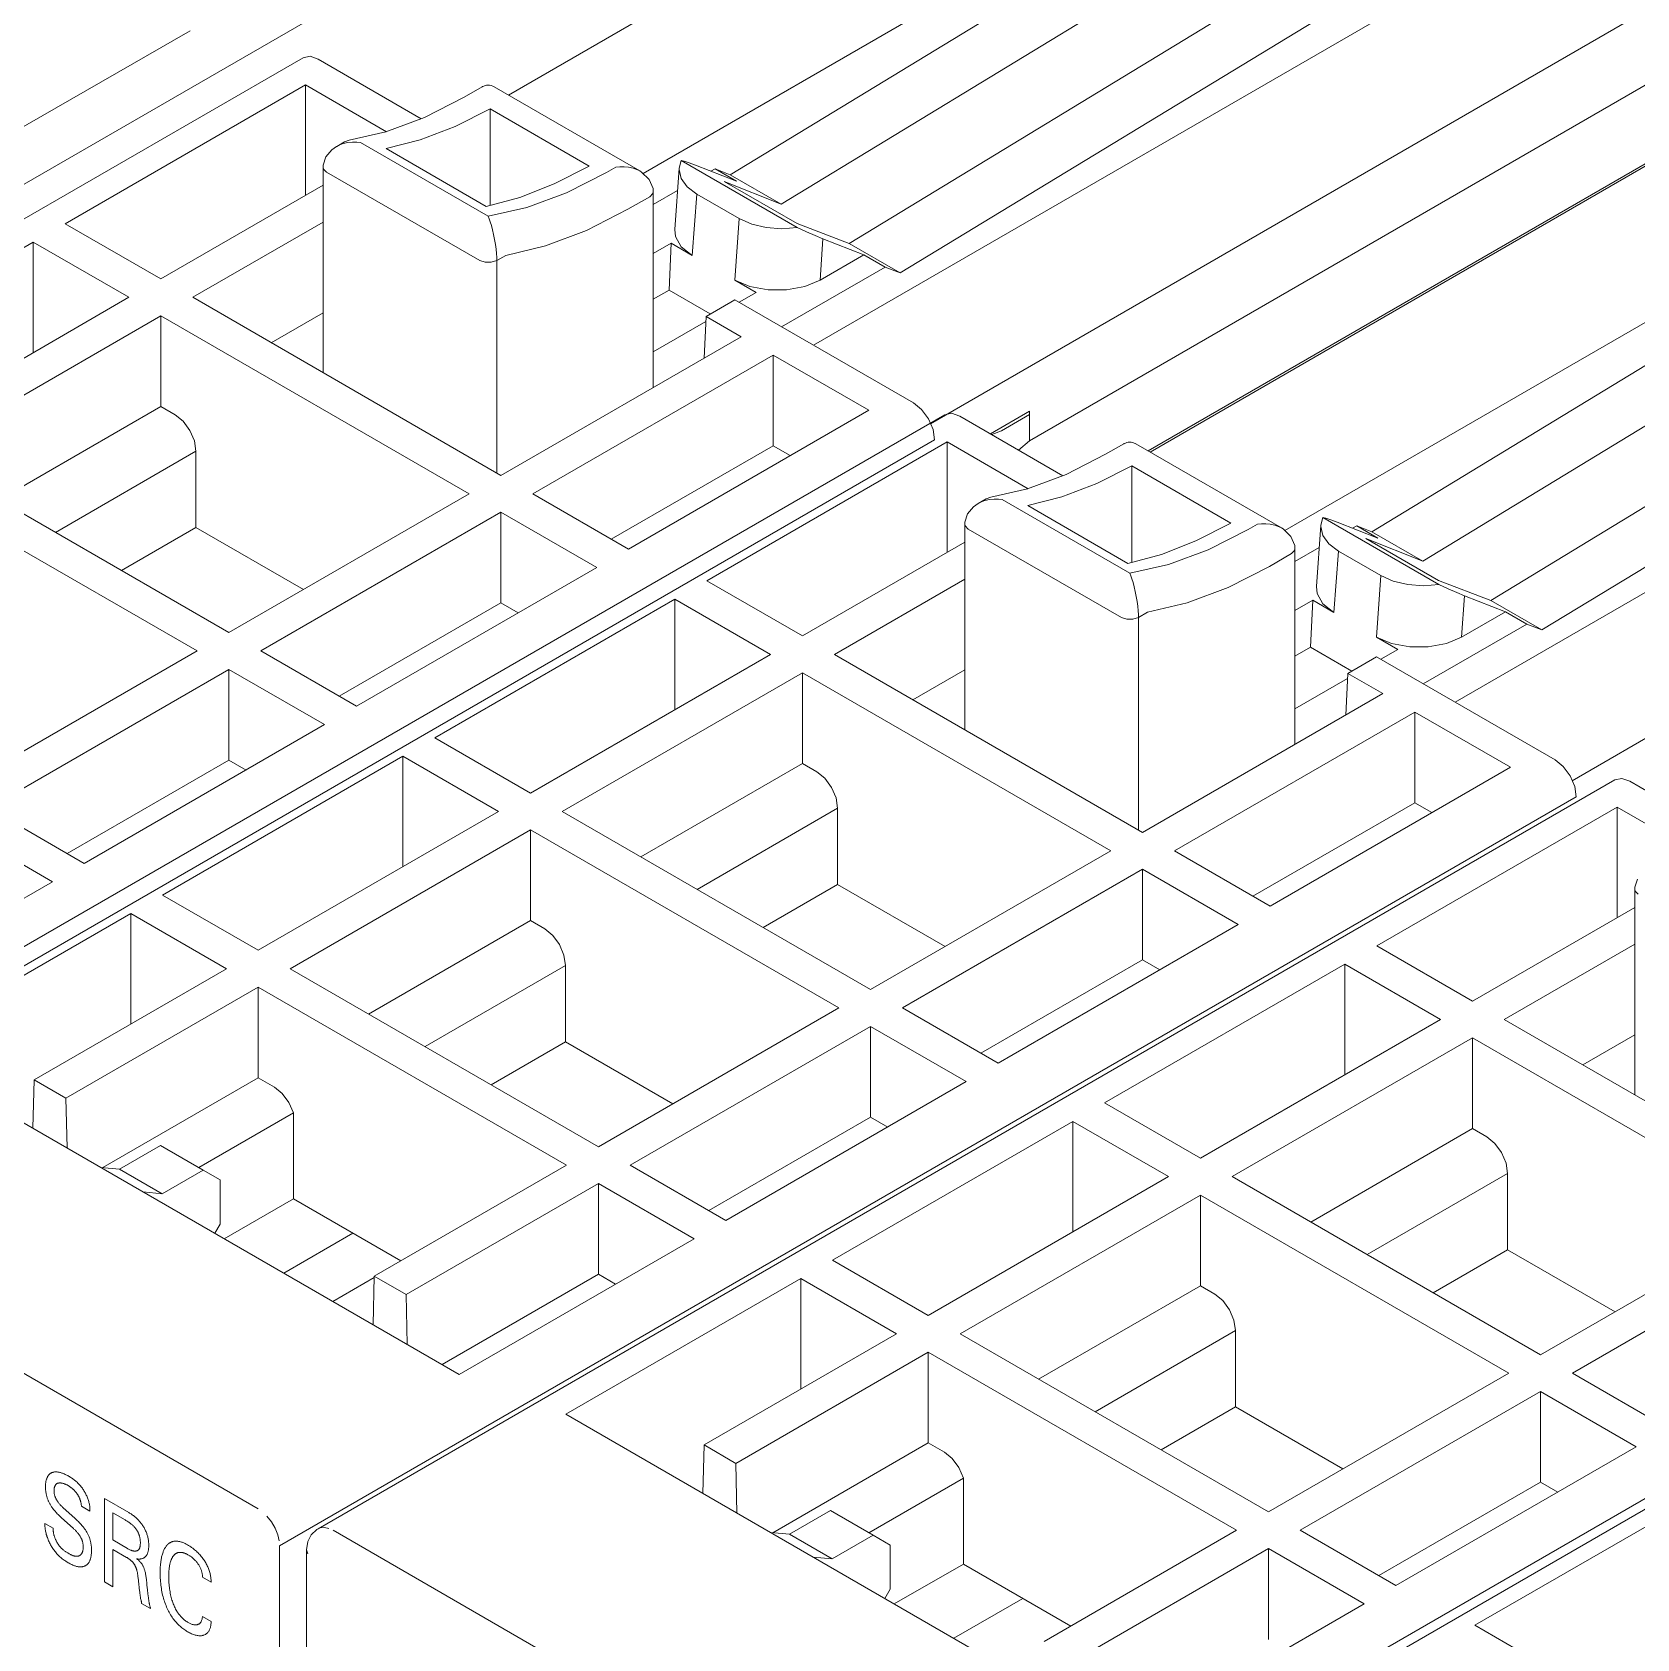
# Model space of a CAD drawing. Header units: inches. Extents: x 67248 to 85686, y -40174 to -31152.
# Drawn here: x 75380.94 to 75409.77, y -37900.1 to -37871.25 of the extents above; entities that cross this region are included whole.
import ezdxf

# ---------------------------------------------------------------- set-up
doc = ezdxf.new("R2010")
doc.units = ezdxf.units.IN
doc.header["$MEASUREMENT"] = 0

# ---------------------------------------------------------------- blocks, each defined once
blk = doc.blocks.new('ET200S')
at = {"lineweight": 0}
for p, q in [((65.08, 37.544), (110.119, 63.547)), ((90.6, 49.11), (102.371, 55.906)), ((101.755, 52.952), (92.841, 47.806)), ((102.285, 52.646), (94.29, 47.785)), ((103.134, 52.156), (95.138, 47.295)), ((104.265, 51.503), (96.27, 46.642)), ((110.693, 51.193), (97.621, 43.646)), ((104.902, 50.884), (97.118, 46.152)), ((105.644, 50.707), (95.674, 44.951)), ((85.31, 50.176), (81.283, 47.867)), ((101.272, 43.175), (113.043, 49.971)), ((65.619, 37.28), (87.186, 49.731)), ((87.186, 49.731), (87.301, 49.754)), ((87.301, 49.754), (87.436, 49.707)), ((89.151, 48.717), (87.436, 49.707)), ((110.338, 49.754), (99.267, 43.362)), ((87.224, 49.278), (83.228, 46.971)), ((87.224, 49.278), (87.224, 47.44)), ((87.224, 49.278), (88.57, 48.501)), ((89.862, 49.072), (90.164, 49.246)), ((90.174, 49.25), (90.164, 49.246)), ((90.171, 49.25), (90.164, 49.246)), ((90.192, 49.26), (90.171, 49.25)), ((90.214, 49.267), (90.192, 49.26)), ((90.238, 49.272), (90.214, 49.267)), ((90.263, 49.273), (90.238, 49.272)), ((90.288, 49.272), (90.263, 49.273)), ((90.313, 49.267), (90.288, 49.272)), ((90.339, 49.259), (90.313, 49.267)), ((90.364, 49.246), (90.339, 49.259)), ((90.355, 49.25), (90.364, 49.246)), ((90.365, 49.246), (92.785, 47.849)), ((89.862, 49.072), (89.204, 48.737)), ((89.204, 48.737), (88.563, 48.499)), ((89.713, 48.585), (90.296, 48.879)), ((90.296, 47.276), (90.296, 48.879)), ((91.942, 47.929), (90.296, 48.879)), ((87.875, 48.333), (87.954, 48.361)), ((88.563, 48.499), (87.954, 48.361)), ((88.567, 48.221), (89.135, 48.365)), ((89.135, 48.365), (89.713, 48.585)), ((110.338, 48.448), (101.239, 43.194)), ((87.564, 48.081), (87.521, 47.944)), ((87.661, 48.199), (87.564, 48.081)), ((87.743, 48.257), (87.661, 48.199)), ((87.743, 48.257), (87.781, 48.276)), ((87.743, 48.257), (87.743, 48.257)), ((87.744, 48.257), (87.875, 48.333)), ((87.781, 48.276), (87.853, 48.303)), ((87.853, 48.303), (87.929, 48.319)), ((87.929, 48.319), (88.005, 48.326)), ((88.005, 48.326), (88.078, 48.325)), ((88.078, 48.325), (88.143, 48.319)), ((90.265, 47.094), (88.143, 48.319)), ((90.233, 47.259), (88.567, 48.221)), ((87.521, 47.944), (87.519, 47.911)), ((87.519, 47.911), (87.519, 44.494)), ((87.519, 47.91), (87.526, 47.88)), ((87.526, 47.88), (87.577, 47.829)), ((90.123, 46.359), (87.577, 47.829)), ((91.942, 47.929), (91.362, 47.633)), ((92.233, 47.822), (91.564, 47.482)), ((92.386, 47.91), (92.233, 47.822)), ((92.451, 47.917), (92.386, 47.91)), ((92.524, 47.918), (92.451, 47.917)), ((92.6, 47.911), (92.524, 47.918)), ((92.676, 47.894), (92.6, 47.911)), ((92.748, 47.868), (92.676, 47.894)), ((92.786, 47.849), (92.748, 47.868)), ((92.786, 47.849), (92.786, 47.849)), ((92.815, 47.83), (92.786, 47.849)), ((92.944, 47.707), (92.815, 47.83)), ((93.442, 47.895), (93.367, 46.873)), ((93.442, 47.895), (93.441, 47.871)), ((93.441, 47.871), (93.475, 47.721)), ((93.475, 48.021), (93.442, 47.895)), ((93.526, 48.01), (93.475, 48.021)), ((93.475, 48.021), (95.405, 46.906)), ((93.605, 47.985), (93.526, 48.01)), ((93.711, 47.946), (93.605, 47.985)), ((93.711, 47.946), (94.391, 47.68)), ((93.969, 47.845), (94.037, 47.884)), ((94.29, 47.785), (94.037, 47.884)), ((94.037, 47.884), (94.391, 47.68)), ((84.82, 46.052), (87.519, 47.611)), ((91.362, 47.633), (90.79, 47.409)), ((93.006, 47.554), (92.944, 47.707)), ((93.01, 47.502), (93.006, 47.554)), ((93.475, 47.721), (93.574, 47.583)), ((93.574, 47.583), (93.733, 47.463)), ((95.138, 47.295), (94.187, 47.675)), ((94.187, 47.675), (95.4, 46.974)), ((94.29, 47.785), (95.138, 47.295)), ((90.79, 47.409), (90.233, 47.259)), ((91.564, 47.482), (90.905, 47.238)), ((92.952, 47.42), (92.587, 47.21)), ((92.952, 47.42), (93.003, 47.472)), ((93.003, 47.472), (93.01, 47.502)), ((93.01, 47.291), (93.415, 47.525)), ((93.01, 44.249), (93.01, 47.502)), ((93.733, 47.463), (93.659, 46.441)), ((93.733, 47.463), (94.44, 47.055)), ((90.905, 47.238), (90.265, 47.094)), ((90.265, 47.094), (90.281, 47.053)), ((90.281, 47.053), (90.299, 47.002)), ((92.587, 47.21), (91.897, 46.858)), ((94.366, 46.032), (94.44, 47.055)), ((94.44, 47.055), (94.647, 46.964)), ((112.427, 47.017), (103.513, 41.871)), ((84.82, 46.052), (83.228, 46.971)), ((87.519, 46.999), (85.349, 45.747)), ((90.299, 47.002), (90.318, 46.94)), ((90.318, 46.94), (90.337, 46.869)), ((90.337, 46.869), (90.355, 46.79)), ((90.355, 46.79), (90.371, 46.708)), ((91.897, 46.858), (91.217, 46.602)), ((93.378, 46.76), (93.367, 46.872)), ((93.476, 46.586), (93.378, 46.76)), ((94.647, 46.964), (94.887, 46.906)), ((94.887, 46.906), (95.146, 46.886)), ((95.146, 46.886), (95.405, 46.906)), ((96.27, 46.642), (95.4, 46.974)), ((95.405, 46.906), (95.559, 46.836)), ((95.559, 46.836), (95.704, 46.773)), ((95.704, 46.773), (95.832, 46.721)), ((82.698, 46.666), (78.702, 44.359)), ((82.698, 46.666), (82.698, 44.827)), ((82.698, 46.666), (84.29, 45.747)), ((90.371, 46.708), (90.384, 46.625)), ((90.384, 46.625), (90.395, 46.546)), ((90.395, 46.546), (90.401, 46.473)), ((91.217, 46.602), (90.556, 46.445)), ((93.01, 46.474), (93.305, 46.645)), ((93.272, 45.865), (93.305, 46.645)), ((93.305, 46.645), (93.659, 46.441)), ((93.659, 46.441), (93.476, 46.586)), ((95.783, 46.034), (95.832, 46.721)), ((95.832, 46.721), (96.512, 46.455)), ((96.27, 46.642), (97.118, 46.152)), ((112.957, 46.711), (104.961, 41.85)), ((90.213, 46.329), (90.123, 46.359)), ((90.316, 46.329), (90.213, 46.329)), ((90.406, 46.359), (90.316, 46.329)), ((90.401, 46.473), (90.405, 46.41)), ((90.405, 46.41), (90.406, 46.359)), ((90.556, 46.445), (90.406, 46.359)), ((90.406, 46.359), (90.406, 42.827)), ((96.865, 46.251), (95.144, 45.257)), ((95.783, 46.034), (96.512, 46.455)), ((96.865, 46.251), (96.512, 46.455)), ((97.118, 46.152), (96.865, 46.251)), ((113.805, 46.221), (105.81, 41.36)), ((94.618, 45.927), (94.366, 46.032)), ((94.366, 46.032), (94.719, 45.828)), ((95.783, 46.034), (95.529, 45.927)), ((80.294, 43.439), (84.29, 45.747)), ((90.477, 42.786), (85.349, 45.747)), ((93.01, 45.714), (93.272, 45.865)), ((93.956, 45.47), (93.272, 45.865)), ((93.889, 45.431), (94.365, 45.706)), ((97.336, 43.991), (94.365, 45.706)), ((94.436, 45.665), (94.719, 45.828)), ((94.918, 45.871), (94.618, 45.927)), ((95.228, 45.871), (94.918, 45.871)), ((95.529, 45.927), (95.228, 45.871)), ((84.82, 45.441), (80.824, 43.134)), ((84.82, 45.441), (84.82, 43.933)), ((84.82, 45.441), (89.947, 42.481)), ((87.519, 45.491), (86.655, 44.993)), ((93.857, 44.738), (93.889, 45.431)), ((94.473, 45.093), (93.889, 45.431)), ((114.937, 45.568), (106.941, 40.707)), ((93.01, 44.841), (93.885, 45.346)), ((121.365, 45.258), (108.293, 37.711)), ((90.477, 42.786), (94.473, 45.093)), ((115.573, 44.949), (107.79, 40.217)), ((95.002, 44.788), (91.006, 42.481)), ((95.002, 44.788), (95.002, 43.28)), ((95.002, 44.788), (96.594, 43.869)), ((116.316, 44.772), (106.345, 39.016)), ((84.82, 43.933), (82.13, 42.38)), ((85.06, 43.794), (84.82, 43.933)), ((92.598, 41.562), (96.594, 43.869)), ((97.336, 43.991), (97.471, 43.882)), ((97.471, 43.882), (97.586, 43.727)), ((97.858, 43.796), (97.972, 43.819)), ((97.972, 43.819), (98.108, 43.772)), ((99.267, 43.852), (98.618, 43.477)), ((99.267, 43.362), (99.267, 43.852)), ((76.291, 31.345), (97.858, 43.796)), ((85.06, 43.794), (85.192, 43.687)), ((85.192, 43.687), (85.304, 43.535)), ((97.586, 43.727), (97.662, 43.551)), ((97.662, 43.551), (97.689, 43.379)), ((99.822, 42.782), (98.108, 43.772)), ((98.801, 43.528), (99.267, 43.797)), ((76.122, 30.927), (97.689, 43.379)), ((85.304, 43.535), (85.378, 43.36)), ((85.378, 43.36), (85.404, 43.188)), ((95.002, 43.28), (92.312, 41.727)), ((97.896, 43.344), (93.899, 41.036)), ((95.288, 43.115), (95.002, 43.28)), ((97.896, 43.344), (97.896, 41.505)), ((97.896, 43.344), (99.242, 42.566)), ((98.64, 43.464), (98.801, 43.528)), ((99.084, 43.208), (99.267, 43.362)), ((100.533, 43.137), (100.836, 43.311)), ((100.846, 43.315), (100.836, 43.312)), ((100.843, 43.315), (100.836, 43.312)), ((100.864, 43.325), (100.843, 43.315)), ((100.886, 43.332), (100.864, 43.325)), ((100.91, 43.337), (100.886, 43.332)), ((100.934, 43.338), (100.91, 43.337)), ((100.96, 43.337), (100.934, 43.338)), ((100.985, 43.332), (100.96, 43.337)), ((101.01, 43.324), (100.985, 43.332)), ((101.036, 43.312), (101.01, 43.324)), ((101.027, 43.315), (101.036, 43.312)), ((101.037, 43.311), (103.457, 41.914)), ((85.951, 40.174), (80.824, 43.134)), ((85.404, 43.188), (83.067, 41.838)), ((85.404, 43.188), (85.404, 41.92)), ((100.533, 43.137), (99.876, 42.802)), ((80.294, 42.828), (85.422, 39.868)), ((99.876, 42.802), (99.235, 42.564)), ((100.384, 42.65), (100.967, 42.944)), ((100.967, 41.341), (100.967, 42.944)), ((102.614, 41.994), (100.967, 42.944)), ((85.951, 40.174), (89.947, 42.481)), ((92.598, 41.562), (91.006, 42.481)), ((99.235, 42.564), (98.626, 42.426)), ((99.806, 42.43), (100.384, 42.65)), ((98.333, 42.264), (98.235, 42.146)), ((98.415, 42.322), (98.333, 42.264)), ((98.415, 42.322), (98.546, 42.398)), ((98.415, 42.322), (98.453, 42.341)), ((98.415, 42.322), (98.415, 42.322)), ((98.453, 42.341), (98.525, 42.368)), ((98.525, 42.368), (98.601, 42.384)), ((98.546, 42.398), (98.626, 42.426)), ((98.601, 42.384), (98.677, 42.391)), ((98.677, 42.391), (98.749, 42.39)), ((98.749, 42.39), (98.815, 42.384)), ((100.936, 41.159), (98.815, 42.384)), ((99.239, 42.286), (99.806, 42.43)), ((100.905, 41.324), (99.239, 42.286)), ((90.477, 42.175), (86.481, 39.868)), ((90.477, 42.175), (90.477, 40.667)), ((90.477, 42.175), (92.069, 41.256)), ((98.192, 42.009), (98.191, 41.976)), ((98.191, 41.976), (98.191, 38.559)), ((98.191, 41.976), (98.197, 41.946)), ((98.235, 42.146), (98.192, 42.009)), ((98.197, 41.946), (98.249, 41.894)), ((102.614, 41.994), (102.033, 41.698)), ((103.058, 41.976), (102.905, 41.887)), ((103.123, 41.982), (103.058, 41.976)), ((103.195, 41.983), (103.123, 41.982)), ((103.271, 41.976), (103.195, 41.983)), ((103.348, 41.96), (103.271, 41.976)), ((103.42, 41.933), (103.348, 41.96)), ((104.113, 41.96), (104.039, 40.938)), ((104.113, 41.96), (104.112, 41.936)), ((104.146, 42.086), (104.113, 41.96)), ((104.197, 42.075), (104.146, 42.086)), ((104.146, 42.086), (106.077, 40.971)), ((104.277, 42.05), (104.197, 42.075)), ((104.383, 42.011), (104.277, 42.05)), ((104.383, 42.011), (105.062, 41.745)), ((104.641, 41.91), (104.709, 41.949)), ((104.961, 41.85), (104.709, 41.949)), ((104.709, 41.949), (105.062, 41.745)), ((84.165, 41.205), (85.404, 41.92)), ((87.19, 40.889), (85.404, 41.92)), ((95.491, 40.117), (98.191, 41.676)), ((100.795, 40.424), (98.249, 41.894)), ((102.033, 41.698), (101.462, 41.474)), ((102.905, 41.887), (102.236, 41.547)), ((103.457, 41.914), (103.42, 41.933)), ((103.458, 41.914), (103.457, 41.914)), ((103.487, 41.896), (103.458, 41.914)), ((103.616, 41.772), (103.487, 41.896)), ((103.678, 41.619), (103.616, 41.772)), ((104.112, 41.936), (104.146, 41.787)), ((104.146, 41.787), (104.246, 41.648)), ((105.81, 41.36), (104.858, 41.74)), ((104.858, 41.74), (106.072, 41.04)), ((104.961, 41.85), (105.81, 41.36)), ((101.462, 41.474), (100.905, 41.324)), ((102.236, 41.547), (101.577, 41.303)), ((103.623, 41.486), (103.258, 41.275)), ((103.623, 41.486), (103.675, 41.537)), ((103.675, 41.537), (103.682, 41.567)), ((103.682, 41.568), (103.678, 41.619)), ((103.682, 41.356), (104.086, 41.59)), ((103.682, 38.314), (103.682, 41.568)), ((104.246, 41.648), (104.405, 41.528)), ((104.405, 41.528), (104.33, 40.506)), ((104.405, 41.528), (105.112, 41.12)), ((88.073, 38.949), (92.069, 41.256)), ((101.577, 41.303), (100.936, 41.159)), ((100.936, 41.159), (100.953, 41.118)), ((103.258, 41.275), (102.569, 40.923)), ((95.491, 40.117), (93.899, 41.036)), ((98.191, 41.064), (96.021, 39.812)), ((100.953, 41.118), (100.971, 41.067)), ((100.971, 41.067), (100.99, 41.005)), ((100.99, 41.005), (101.009, 40.934)), ((101.009, 40.934), (101.027, 40.855)), ((102.569, 40.923), (101.889, 40.667)), ((104.05, 40.825), (104.039, 40.938)), ((105.037, 40.098), (105.112, 41.12)), ((105.112, 41.12), (105.318, 41.029)), ((105.318, 41.029), (105.559, 40.971)), ((105.559, 40.971), (105.817, 40.952)), ((105.817, 40.952), (106.077, 40.971)), ((106.941, 40.707), (106.072, 41.04)), ((106.077, 40.971), (106.231, 40.901)), ((106.231, 40.901), (106.376, 40.838)), ((90.477, 40.667), (87.787, 39.114)), ((93.37, 40.731), (89.374, 38.424)), ((90.762, 40.502), (90.477, 40.667)), ((93.37, 40.731), (93.37, 38.893)), ((93.37, 40.731), (94.962, 39.812)), ((101.027, 40.855), (101.043, 40.773)), ((101.043, 40.773), (101.056, 40.69)), ((101.056, 40.69), (101.066, 40.611)), ((101.066, 40.611), (101.073, 40.538)), ((101.889, 40.667), (101.227, 40.511)), ((103.682, 40.54), (103.977, 40.71)), ((103.943, 39.93), (103.977, 40.71)), ((103.977, 40.71), (104.33, 40.506)), ((104.147, 40.651), (104.05, 40.825)), ((104.33, 40.506), (104.147, 40.651)), ((106.376, 40.838), (106.504, 40.786)), ((106.454, 40.099), (106.504, 40.786)), ((106.504, 40.786), (107.184, 40.52)), ((106.941, 40.707), (107.79, 40.217)), ((100.884, 40.394), (100.795, 40.424)), ((100.988, 40.394), (100.884, 40.394)), ((101.078, 40.424), (100.988, 40.394)), ((101.073, 40.538), (101.077, 40.475)), ((101.077, 40.475), (101.078, 40.424)), ((101.227, 40.511), (101.078, 40.424)), ((101.078, 40.424), (101.078, 36.892)), ((106.454, 40.099), (107.184, 40.52)), ((107.537, 40.316), (107.184, 40.52)), ((105.289, 39.992), (105.037, 40.098)), ((105.037, 40.098), (105.391, 39.893)), ((107.537, 40.316), (105.815, 39.322)), ((106.454, 40.099), (106.201, 39.993)), ((107.79, 40.217), (107.537, 40.316)), ((81.426, 37.561), (85.422, 39.868)), ((88.073, 38.949), (86.481, 39.868)), ((90.966, 37.505), (94.962, 39.812)), ((101.148, 36.851), (96.021, 39.812)), ((103.682, 39.779), (103.943, 39.93)), ((104.628, 39.535), (103.943, 39.93)), ((105.108, 39.73), (105.391, 39.893)), ((105.59, 39.936), (105.289, 39.992)), ((105.899, 39.936), (105.59, 39.936)), ((106.201, 39.993), (105.899, 39.936)), ((85.951, 39.562), (81.955, 37.255)), ((85.951, 39.562), (85.951, 38.054)), ((85.951, 39.562), (87.543, 38.643)), ((98.191, 39.556), (97.327, 39.058)), ((104.56, 39.496), (105.037, 39.771)), ((108.007, 38.056), (105.037, 39.771)), ((95.491, 39.506), (91.495, 37.199)), ((95.491, 39.506), (95.491, 37.998)), ((95.491, 39.506), (100.619, 36.546)), ((103.682, 38.907), (104.556, 39.412)), ((104.529, 38.803), (104.56, 39.496)), ((105.144, 39.159), (104.56, 39.496)), ((101.148, 36.851), (105.144, 39.159)), ((105.674, 38.853), (101.678, 36.546)), ((105.674, 38.853), (105.674, 37.345)), ((105.674, 38.853), (107.266, 37.934)), ((83.547, 36.336), (87.543, 38.643)), ((90.966, 37.505), (89.374, 38.424)), ((85.951, 38.054), (83.261, 36.501)), ((88.845, 38.118), (84.849, 35.811)), ((86.237, 37.889), (85.951, 38.054)), ((88.845, 38.118), (88.845, 36.28)), ((88.845, 38.118), (90.437, 37.199)), ((95.491, 37.998), (92.801, 36.445)), ((95.731, 37.86), (95.491, 37.998)), ((103.27, 35.627), (107.266, 37.934)), ((108.007, 38.056), (108.143, 37.947)), ((108.143, 37.947), (108.257, 37.792)), ((87.434, 25.275), (109.001, 37.726)), ((95.731, 37.86), (95.864, 37.752)), ((95.864, 37.752), (95.975, 37.6)), ((108.257, 37.792), (108.334, 37.616)), ((109.001, 37.726), (109.116, 37.749)), ((109.116, 37.749), (109.251, 37.702)), ((110.965, 36.712), (109.251, 37.702)), ((86.794, 24.993), (108.361, 37.444)), ((95.975, 37.6), (96.05, 37.425)), ((96.05, 37.425), (96.076, 37.253)), ((108.334, 37.616), (108.361, 37.444)), ((83.547, 36.336), (81.955, 37.255)), ((86.441, 34.892), (90.437, 37.199)), ((96.623, 34.239), (91.495, 37.199)), ((96.076, 37.253), (93.739, 35.904)), ((96.076, 37.253), (96.076, 35.985)), ((105.674, 37.345), (102.984, 35.792)), ((109.039, 37.274), (105.043, 34.966)), ((105.96, 37.18), (105.674, 37.345)), ((109.039, 37.274), (109.039, 35.435)), ((109.039, 37.274), (110.385, 36.496)), ((81.426, 36.95), (83.018, 36.03)), ((90.966, 36.893), (86.97, 34.586)), ((90.966, 36.893), (90.966, 35.385)), ((90.966, 36.893), (96.094, 33.933)), ((96.623, 34.239), (100.619, 36.546)), ((103.27, 35.627), (101.678, 36.546)), ((101.148, 36.24), (97.152, 33.933)), ((101.148, 36.24), (101.148, 34.732)), ((101.148, 36.24), (102.74, 35.321)), ((109.379, 36.076), (109.336, 35.939)), ((79.11, 33.775), (83.018, 36.03)), ((86.441, 34.892), (84.849, 35.811)), ((94.837, 35.27), (96.076, 35.985)), ((97.862, 34.954), (96.076, 35.985)), ((109.336, 35.939), (109.334, 35.906)), ((109.334, 35.906), (109.334, 32.489)), ((109.334, 35.905), (109.341, 35.875)), ((109.341, 35.875), (109.392, 35.824)), ((106.635, 34.047), (109.334, 35.606)), ((84.319, 35.505), (80.412, 33.25)), ((84.319, 35.505), (84.319, 33.667)), ((84.319, 35.505), (85.911, 34.586)), ((90.966, 35.385), (88.276, 33.832)), ((91.206, 35.247), (90.966, 35.385)), ((98.744, 33.014), (102.74, 35.321)), ((91.206, 35.247), (91.338, 35.139)), ((91.338, 35.139), (91.45, 34.987)), ((109.334, 34.994), (107.164, 33.742)), ((91.45, 34.987), (91.524, 34.812)), ((91.524, 34.812), (91.55, 34.64)), ((101.148, 34.732), (98.458, 33.179)), ((101.434, 34.567), (101.148, 34.732)), ((106.635, 34.047), (105.043, 34.966)), ((82.711, 32.739), (85.911, 34.586)), ((92.097, 31.626), (86.97, 34.586)), ((91.55, 34.64), (89.214, 33.291)), ((91.55, 34.64), (91.55, 33.372)), ((104.513, 34.661), (100.517, 32.354)), ((104.513, 34.661), (104.513, 32.823)), ((104.513, 34.661), (106.105, 33.742)), ((86.441, 34.281), (83.24, 32.433)), ((86.441, 34.281), (86.441, 32.772)), ((86.441, 34.281), (91.568, 31.32)), ((92.097, 31.626), (96.094, 33.933)), ((98.744, 33.014), (97.152, 33.933)), ((102.109, 31.434), (106.105, 33.742)), ((112.292, 30.781), (107.164, 33.742)), ((96.623, 33.627), (92.627, 31.32)), ((96.623, 33.627), (96.623, 32.119)), ((96.623, 33.627), (98.215, 32.708)), ((106.635, 33.436), (102.639, 31.129)), ((106.635, 33.436), (106.635, 31.928)), ((106.635, 33.436), (111.762, 30.476)), ((109.334, 33.486), (108.47, 32.988)), ((89.782, 27.84), (80.412, 33.25)), ((90.312, 32.657), (91.55, 33.372)), ((93.336, 32.341), (91.55, 33.372)), ((82.693, 31.933), (82.711, 32.739)), ((83.24, 32.433), (82.711, 32.739)), ((86.441, 32.772), (83.854, 31.279)), ((86.708, 32.618), (86.441, 32.772)), ((86.708, 32.618), (86.839, 32.512)), ((94.219, 30.401), (98.215, 32.708)), ((83.24, 32.433), (83.259, 31.606)), ((86.839, 32.512), (86.95, 32.362)), ((86.95, 32.362), (87.025, 32.189)), ((102.109, 31.434), (100.517, 32.354)), ((87.025, 32.189), (85.45, 31.28)), ((87.025, 32.189), (87.025, 30.759)), ((96.623, 32.119), (93.933, 30.566)), ((96.909, 31.954), (96.623, 32.119)), ((99.988, 32.048), (95.992, 29.741)), ((99.988, 32.048), (99.988, 30.21)), ((99.988, 32.048), (101.58, 31.129)), ((106.635, 31.928), (103.945, 30.375)), ((106.875, 31.789), (106.635, 31.928)), ((106.875, 31.789), (107.007, 31.682)), ((84.814, 31.647), (84.134, 31.254)), ((84.814, 31.647), (85.521, 31.239)), ((98.118, 19.205), (119.685, 31.656)), ((107.007, 31.682), (107.119, 31.53)), ((107.119, 31.53), (107.193, 31.355)), ((86.441, 25.605), (76.541, 31.32)), ((84.134, 31.254), (83.82, 31.282)), ((84.134, 31.254), (84.841, 30.846)), ((88.368, 29.473), (91.568, 31.32)), ((94.219, 30.401), (92.627, 31.32)), ((97.937, 18.922), (119.504, 31.374)), ((107.193, 31.355), (107.219, 31.183)), ((85.521, 31.239), (84.841, 30.846)), ((85.521, 31.239), (85.804, 31.075)), ((85.804, 30.34), (85.804, 31.075)), ((92.097, 31.015), (88.897, 29.167)), ((92.097, 31.015), (92.097, 29.507)), ((92.097, 31.015), (93.689, 30.096)), ((97.584, 28.822), (101.58, 31.129)), ((107.766, 28.169), (102.639, 31.129)), ((107.219, 31.183), (104.882, 29.834)), ((107.219, 31.183), (107.219, 29.915)), ((84.841, 30.846), (84.527, 30.874)), ((85.875, 30.096), (87.025, 30.759)), ((88.811, 29.728), (87.025, 30.759)), ((102.109, 30.823), (98.113, 28.516)), ((102.109, 30.823), (102.109, 29.315)), ((102.109, 30.823), (107.237, 27.863)), ((107.766, 28.169), (111.762, 30.476)), ((85.804, 30.34), (85.716, 30.187)), ((86.865, 29.524), (88.015, 30.188)), ((89.782, 27.84), (93.689, 30.096)), ((112.292, 30.17), (108.296, 27.863)), ((97.584, 28.822), (95.992, 29.741)), ((105.98, 29.2), (107.219, 29.915)), ((109.005, 28.884), (107.219, 29.915)), ((88.367, 29.453), (87.678, 29.055)), ((88.368, 29.473), (88.349, 28.667)), ((88.897, 29.167), (88.368, 29.473)), ((92.097, 29.507), (89.496, 28.005)), ((95.462, 29.435), (91.555, 27.179)), ((92.383, 29.341), (92.097, 29.507)), ((95.462, 29.435), (95.462, 27.597)), ((95.462, 29.435), (97.054, 28.516)), ((88.916, 28.34), (88.897, 29.167)), ((102.109, 29.315), (99.419, 27.762)), ((102.349, 29.177), (102.109, 29.315)), ((102.349, 29.177), (102.482, 29.069)), ((102.482, 29.069), (102.593, 28.917)), ((102.593, 28.917), (102.667, 28.742)), ((102.667, 28.742), (102.693, 28.57)), ((93.854, 26.669), (97.054, 28.516)), ((103.241, 25.556), (98.113, 28.516)), ((102.693, 28.57), (100.357, 27.221)), ((102.693, 28.57), (102.693, 27.302)), ((97.584, 28.21), (94.384, 26.363)), ((97.584, 28.21), (97.584, 26.702)), ((97.584, 28.21), (102.711, 25.25)), ((103.241, 25.556), (107.237, 27.863)), ((109.887, 26.944), (108.296, 27.863)), ((107.766, 27.557), (103.77, 25.25)), ((107.766, 27.557), (107.766, 26.049)), ((107.766, 27.557), (109.358, 26.638)), ((101.455, 26.587), (102.693, 27.302)), ((104.479, 26.271), (102.693, 27.302)), ((100.925, 21.77), (91.555, 27.179)), ((93.836, 25.863), (93.854, 26.669)), ((94.384, 26.363), (93.854, 26.669)), ((97.584, 26.702), (94.997, 25.209)), ((97.851, 26.548), (97.584, 26.702)), ((97.851, 26.548), (97.982, 26.442)), ((105.362, 24.331), (109.358, 26.638)), ((94.384, 26.363), (94.402, 25.536)), ((97.982, 26.442), (98.093, 26.292)), ((98.093, 26.292), (98.168, 26.119)), ((98.168, 26.119), (96.593, 25.21)), ((98.168, 26.119), (98.168, 24.689)), ((107.766, 26.049), (105.076, 24.496)), ((110.672, 25.978), (106.676, 23.671)), ((108.052, 25.884), (107.766, 26.049)), ((83.64, 25.57), (83.498, 25.652)), ((83.88, 24.391), (83.88, 25.779)), ((83.88, 25.779), (84.287, 25.544)), ((83.367, 25.279), (83.161, 25.464)), ((83.191, 25.63), (83.397, 25.444)), ((84.02, 25.541), (84.02, 25.089)), ((84.226, 25.422), (84.02, 25.541)), ((86.658, 25.393), (86.585, 25.486)), ((86.72, 25.285), (86.658, 25.393)), ((95.957, 25.577), (95.277, 25.184)), ((95.957, 25.577), (96.665, 25.169)), ((82.89, 25.365), (83.031, 25.284)), ((86.764, 25.175), (86.72, 25.285)), ((86.788, 25.075), (86.764, 25.175)), ((87.264, 25.062), (87.321, 25.173)), ((87.321, 25.173), (87.414, 25.263)), ((87.414, 25.263), (87.434, 25.275)), ((87.468, 25.29), (87.434, 25.275)), ((87.541, 25.298), (87.468, 25.29)), ((87.616, 25.282), (87.541, 25.298)), ((97.584, 19.535), (87.684, 25.25)), ((95.277, 25.184), (94.963, 25.212)), ((95.277, 25.184), (95.984, 24.776)), ((96.665, 25.169), (95.984, 24.776)), ((96.665, 25.169), (96.947, 25.005)), ((99.511, 23.403), (102.711, 25.25)), ((105.362, 24.331), (103.77, 25.25)), ((84.02, 25.089), (84.263, 24.949)), ((84.02, 24.932), (84.02, 24.31)), ((84.25, 24.799), (84.02, 24.932)), ((86.794, -40.491), (86.794, 24.993)), ((87.243, 24.924), (87.264, 25.062)), ((87.243, 24.924), (87.243, -40.56)), ((87.266, 24.857), (87.243, 24.924)), ((96.947, 24.27), (96.947, 25.005)), ((103.241, 24.945), (100.041, 23.097)), ((103.241, 24.945), (103.241, 23.436)), ((103.241, 24.945), (104.833, 24.025)), ((95.984, 24.776), (95.67, 24.804)), ((97.018, 24.025), (98.168, 24.689)), ((99.954, 23.658), (98.168, 24.689)), ((84.02, 24.31), (83.88, 24.391)), ((84.446, 24.419), (84.439, 24.481)), ((85.656, 24.386), (85.512, 24.469)), ((84.606, 24.192), (84.614, 24.127)), ((84.626, 24.043), (84.621, 24.076)), ((96.947, 24.27), (96.859, 24.117)), ((98.008, 23.454), (99.158, 24.118)), ((84.648, 23.949), (84.499, 24.034)), ((85.512, 23.816), (85.656, 23.734)), ((100.925, 21.77), (104.833, 24.025)), ((108.268, 22.752), (106.676, 23.671))]:
    blk.add_line(p, q, dxfattribs=at)
for points in [[(83.64, 25.57), (83.641, 25.582), (83.641, 25.594), (83.641, 25.606), (83.64, 25.619), (83.639, 25.631), (83.638, 25.644), (83.636, 25.657), (83.634, 25.67), (83.631, 25.684), (83.628, 25.699), (83.624, 25.714), (83.62, 25.729), (83.615, 25.744), (83.61, 25.76), (83.605, 25.775), (83.599, 25.79), (83.593, 25.806), (83.586, 25.821), (83.579, 25.836), (83.572, 25.85), (83.565, 25.865), (83.557, 25.879), (83.549, 25.894), (83.541, 25.908), (83.532, 25.922), (83.523, 25.935), (83.514, 25.949), (83.504, 25.962), (83.495, 25.975), (83.485, 25.987), (83.475, 25.999), (83.463, 26.012), (83.451, 26.024), (83.439, 26.036), (83.427, 26.048), (83.414, 26.059), (83.402, 26.07), (83.389, 26.08), (83.376, 26.09), (83.364, 26.1), (83.351, 26.109), (83.338, 26.118), (83.325, 26.126), (83.311, 26.134), (83.298, 26.142), (83.285, 26.15), (83.271, 26.158), (83.256, 26.166), (83.242, 26.173), (83.228, 26.18), (83.213, 26.187), (83.199, 26.193), (83.185, 26.198), (83.174, 26.202), (83.162, 26.206), (83.151, 26.209), (83.14, 26.212), (83.129, 26.214), (83.119, 26.216), (83.108, 26.218), (83.097, 26.219), (83.087, 26.22), (83.078, 26.22), (83.068, 26.22), (83.059, 26.219), (83.049, 26.219), (83.04, 26.217), (83.031, 26.215), (83.023, 26.213), (83.015, 26.21), (83.007, 26.208), (83, 26.204), (82.993, 26.201), (82.986, 26.197), (82.979, 26.192), (82.973, 26.187), (82.967, 26.182), (82.961, 26.176), (82.955, 26.17), (82.95, 26.164), (82.945, 26.157), (82.94, 26.15), (82.936, 26.142), (82.932, 26.134), (82.928, 26.126), (82.924, 26.117), (82.921, 26.108), (82.918, 26.099), (82.915, 26.09), (82.912, 26.078), (82.909, 26.065), (82.907, 26.053), (82.905, 26.04), (82.904, 26.026), (82.903, 26.013), (82.902, 25.999), (82.902, 25.985), (82.902, 25.971)], [(82.902, 25.971), (82.902, 25.96), (82.902, 25.949), (82.903, 25.938), (82.903, 25.927), (82.904, 25.915), (82.905, 25.904), (82.907, 25.893), (82.908, 25.881), (82.91, 25.869), (82.912, 25.859), (82.914, 25.848), (82.916, 25.837), (82.919, 25.827), (82.922, 25.816), (82.925, 25.805), (82.928, 25.794), (82.931, 25.784), (82.935, 25.773), (82.939, 25.762), (82.943, 25.752), (82.947, 25.742), (82.952, 25.732), (82.956, 25.721), (82.961, 25.711), (82.966, 25.701), (82.971, 25.691), (82.977, 25.682), (82.983, 25.671), (82.99, 25.66), (82.996, 25.65), (83.003, 25.64), (83.01, 25.63), (83.017, 25.62), (83.024, 25.61), (83.034, 25.598), (83.044, 25.585), (83.054, 25.573), (83.065, 25.561), (83.075, 25.549), (83.086, 25.538), (83.098, 25.525), (83.11, 25.512), (83.123, 25.5), (83.135, 25.488), (83.148, 25.476), (83.161, 25.464)], [(83.191, 25.63), (83.183, 25.637), (83.176, 25.644), (83.168, 25.652), (83.16, 25.659), (83.153, 25.667), (83.145, 25.675), (83.138, 25.684), (83.13, 25.692), (83.123, 25.701), (83.116, 25.71), (83.109, 25.719), (83.104, 25.726), (83.099, 25.734), (83.095, 25.741), (83.09, 25.748), (83.086, 25.756), (83.081, 25.763), (83.077, 25.771), (83.073, 25.779), (83.07, 25.787), (83.066, 25.795), (83.063, 25.802), (83.06, 25.81), (83.058, 25.818), (83.055, 25.825), (83.053, 25.832), (83.051, 25.84), (83.05, 25.847), (83.048, 25.854), (83.047, 25.861), (83.046, 25.868), (83.045, 25.875), (83.045, 25.882), (83.044, 25.889), (83.044, 25.896), (83.044, 25.903), (83.044, 25.91), (83.044, 25.917), (83.044, 25.923), (83.044, 25.93), (83.045, 25.936), (83.046, 25.943), (83.047, 25.949), (83.048, 25.955), (83.049, 25.961), (83.051, 25.967), (83.053, 25.972), (83.054, 25.977), (83.056, 25.982), (83.058, 25.986), (83.06, 25.991), (83.062, 25.995), (83.065, 25.999), (83.067, 26.003), (83.07, 26.007), (83.073, 26.01), (83.076, 26.014), (83.079, 26.017), (83.083, 26.02), (83.086, 26.022), (83.09, 26.025), (83.094, 26.027), (83.098, 26.029), (83.102, 26.031), (83.106, 26.032), (83.11, 26.034), (83.115, 26.035), (83.119, 26.036), (83.124, 26.036), (83.129, 26.037), (83.135, 26.037), (83.141, 26.038), (83.146, 26.038), (83.152, 26.037), (83.158, 26.037), (83.164, 26.036), (83.17, 26.035), (83.177, 26.034), (83.185, 26.032), (83.193, 26.03), (83.2, 26.027), (83.208, 26.025), (83.216, 26.022), (83.224, 26.019), (83.232, 26.015), (83.241, 26.011), (83.25, 26.007), (83.259, 26.003), (83.268, 25.998), (83.277, 25.993), (83.285, 25.988), (83.293, 25.984), (83.3, 25.979), (83.308, 25.974), (83.315, 25.969), (83.323, 25.964), (83.33, 25.958), (83.338, 25.953), (83.347, 25.945), (83.357, 25.936)], [(83.357, 25.936), (83.363, 25.931), (83.368, 25.926), (83.374, 25.92), (83.379, 25.915), (83.385, 25.909), (83.39, 25.903), (83.395, 25.897), (83.401, 25.89), (83.406, 25.884), (83.411, 25.877), (83.416, 25.871), (83.421, 25.864), (83.426, 25.857), (83.43, 25.851), (83.434, 25.844), (83.438, 25.838), (83.442, 25.832), (83.446, 25.825), (83.45, 25.818), (83.454, 25.812), (83.457, 25.805), (83.461, 25.798), (83.464, 25.791), (83.467, 25.784), (83.47, 25.778), (83.473, 25.771), (83.475, 25.764), (83.478, 25.757), (83.48, 25.75), (83.482, 25.743), (83.484, 25.737), (83.486, 25.73), (83.488, 25.723), (83.49, 25.716), (83.491, 25.71), (83.492, 25.703), (83.494, 25.696), (83.495, 25.69), (83.496, 25.683), (83.496, 25.677), (83.497, 25.671), (83.498, 25.664), (83.498, 25.658), (83.498, 25.652)], [(83.667, 24.923), (83.667, 24.934), (83.667, 24.946), (83.666, 24.957), (83.665, 24.968), (83.664, 24.98), (83.663, 24.992), (83.662, 25.004), (83.66, 25.015), (83.658, 25.027), (83.656, 25.038), (83.654, 25.049), (83.652, 25.06), (83.649, 25.071), (83.646, 25.082), (83.643, 25.093), (83.639, 25.104), (83.636, 25.116), (83.632, 25.127), (83.627, 25.139), (83.622, 25.151), (83.617, 25.163), (83.612, 25.174), (83.606, 25.186), (83.6, 25.198), (83.594, 25.209), (83.587, 25.221), (83.58, 25.233), (83.572, 25.246), (83.564, 25.258), (83.556, 25.27), (83.547, 25.282), (83.539, 25.294), (83.528, 25.307), (83.518, 25.319), (83.508, 25.332), (83.497, 25.344), (83.486, 25.356), (83.475, 25.368), (83.462, 25.381), (83.449, 25.394), (83.436, 25.407), (83.423, 25.42), (83.41, 25.432), (83.397, 25.444)], [(84.226, 25.422), (84.238, 25.415), (84.25, 25.408), (84.262, 25.4), (84.274, 25.392), (84.285, 25.384), (84.297, 25.376), (84.307, 25.369), (84.317, 25.362), (84.326, 25.354), (84.336, 25.346), (84.346, 25.338), (84.355, 25.329), (84.362, 25.323), (84.368, 25.317), (84.375, 25.31), (84.381, 25.303), (84.388, 25.296), (84.394, 25.289), (84.4, 25.281), (84.406, 25.274), (84.411, 25.266), (84.416, 25.258), (84.421, 25.25), (84.426, 25.242), (84.431, 25.234), (84.435, 25.226), (84.44, 25.217), (84.444, 25.209), (84.448, 25.2), (84.451, 25.191), (84.455, 25.182), (84.458, 25.173), (84.461, 25.164), (84.464, 25.155), (84.466, 25.146), (84.468, 25.137), (84.47, 25.128), (84.472, 25.118), (84.474, 25.108), (84.475, 25.098), (84.476, 25.088), (84.477, 25.078), (84.478, 25.068), (84.479, 25.058), (84.479, 25.048), (84.479, 25.039), (84.479, 25.03), (84.478, 25.021), (84.478, 25.013), (84.477, 25.004), (84.476, 24.996), (84.475, 24.988), (84.474, 24.98), (84.472, 24.974), (84.471, 24.969), (84.47, 24.964), (84.468, 24.959), (84.466, 24.954), (84.464, 24.95), (84.462, 24.945), (84.46, 24.941), (84.458, 24.937), (84.455, 24.933), (84.452, 24.93), (84.449, 24.927), (84.446, 24.924), (84.443, 24.921), (84.439, 24.918), (84.435, 24.916), (84.432, 24.913), (84.428, 24.911), (84.424, 24.91), (84.42, 24.908), (84.415, 24.907), (84.411, 24.906), (84.406, 24.905), (84.402, 24.904), (84.397, 24.904), (84.393, 24.903), (84.388, 24.903), (84.383, 24.903), (84.377, 24.904), (84.37, 24.905), (84.364, 24.906), (84.357, 24.907), (84.351, 24.909), (84.344, 24.911), (84.338, 24.913), (84.331, 24.915), (84.324, 24.918), (84.314, 24.922), (84.304, 24.927), (84.294, 24.932), (84.283, 24.937), (84.273, 24.943), (84.263, 24.949)], [(84.417, 24.776), (84.427, 24.774), (84.436, 24.773), (84.446, 24.772), (84.456, 24.772), (84.465, 24.772), (84.474, 24.772), (84.483, 24.773), (84.492, 24.775), (84.5, 24.777), (84.508, 24.779), (84.516, 24.781), (84.524, 24.785), (84.53, 24.787), (84.536, 24.791), (84.542, 24.794), (84.547, 24.798), (84.552, 24.802), (84.558, 24.806), (84.563, 24.811), (84.567, 24.816), (84.572, 24.821), (84.576, 24.827), (84.581, 24.833), (84.585, 24.84), (84.59, 24.847), (84.593, 24.855), (84.597, 24.863), (84.6, 24.871), (84.603, 24.88), (84.606, 24.888), (84.608, 24.897), (84.61, 24.907), (84.612, 24.918), (84.614, 24.928), (84.616, 24.939), (84.617, 24.95), (84.618, 24.962), (84.618, 24.973), (84.618, 24.985), (84.619, 24.996), (84.619, 25.009), (84.618, 25.022), (84.618, 25.035), (84.617, 25.048), (84.615, 25.061), (84.614, 25.074), (84.612, 25.088), (84.61, 25.101), (84.607, 25.115), (84.604, 25.129), (84.601, 25.143), (84.597, 25.157), (84.593, 25.171), (84.589, 25.185), (84.584, 25.199), (84.579, 25.213), (84.573, 25.227), (84.567, 25.241), (84.561, 25.254), (84.554, 25.267), (84.547, 25.281), (84.54, 25.294), (84.532, 25.307), (84.524, 25.32), (84.516, 25.332), (84.507, 25.345), (84.498, 25.357), (84.489, 25.369), (84.48, 25.38), (84.471, 25.392), (84.461, 25.403), (84.451, 25.414), (84.441, 25.425), (84.43, 25.436), (84.419, 25.446), (84.408, 25.456), (84.397, 25.466), (84.386, 25.475), (84.375, 25.484), (84.363, 25.494), (84.35, 25.503), (84.338, 25.512), (84.325, 25.521), (84.312, 25.529), (84.3, 25.537), (84.287, 25.544)], [(82.89, 25.365), (82.89, 25.351), (82.89, 25.338), (82.89, 25.324), (82.891, 25.309), (82.893, 25.295), (82.895, 25.28), (82.897, 25.265), (82.899, 25.25), (82.902, 25.235), (82.906, 25.217), (82.911, 25.2), (82.915, 25.182), (82.921, 25.164), (82.926, 25.147), (82.933, 25.129), (82.939, 25.111), (82.946, 25.094), (82.953, 25.077), (82.961, 25.06), (82.969, 25.043), (82.977, 25.027), (82.985, 25.01), (82.994, 24.994), (83.003, 24.978), (83.013, 24.963), (83.023, 24.947), (83.033, 24.932), (83.043, 24.917), (83.054, 24.903), (83.065, 24.889), (83.076, 24.875), (83.088, 24.861), (83.101, 24.848), (83.114, 24.834), (83.127, 24.822), (83.14, 24.809), (83.154, 24.798), (83.167, 24.786), (83.181, 24.775), (83.195, 24.765), (83.209, 24.755), (83.223, 24.745), (83.237, 24.736), (83.251, 24.727), (83.265, 24.719), (83.279, 24.71), (83.294, 24.702), (83.309, 24.694), (83.325, 24.686), (83.34, 24.679), (83.355, 24.672), (83.37, 24.666), (83.384, 24.661), (83.396, 24.657), (83.408, 24.653), (83.419, 24.65), (83.431, 24.648), (83.442, 24.645), (83.453, 24.644), (83.464, 24.642), (83.475, 24.642), (83.485, 24.642), (83.495, 24.642), (83.505, 24.643), (83.514, 24.644), (83.524, 24.646), (83.533, 24.648), (83.542, 24.651), (83.55, 24.654), (83.558, 24.657), (83.565, 24.661), (83.572, 24.665), (83.579, 24.67), (83.586, 24.674), (83.592, 24.68), (83.599, 24.685), (83.604, 24.691), (83.61, 24.698), (83.615, 24.705), (83.621, 24.713), (83.626, 24.722), (83.631, 24.731), (83.636, 24.741), (83.64, 24.751), (83.644, 24.761), (83.648, 24.772), (83.651, 24.783), (83.654, 24.794), (83.657, 24.808), (83.66, 24.821), (83.662, 24.835), (83.663, 24.849), (83.665, 24.863), (83.666, 24.878), (83.667, 24.893), (83.667, 24.908), (83.667, 24.923)], [(83.169, 24.949), (83.163, 24.955), (83.156, 24.962), (83.15, 24.969), (83.144, 24.976), (83.139, 24.982), (83.134, 24.988), (83.129, 24.994), (83.125, 25.001), (83.12, 25.007), (83.115, 25.014), (83.111, 25.02), (83.106, 25.027), (83.102, 25.034), (83.098, 25.041), (83.094, 25.048), (83.09, 25.055), (83.086, 25.063), (83.082, 25.07), (83.078, 25.077), (83.075, 25.085), (83.071, 25.092), (83.068, 25.099), (83.064, 25.107), (83.061, 25.114), (83.058, 25.123), (83.055, 25.131), (83.052, 25.139), (83.049, 25.147), (83.047, 25.155), (83.044, 25.163), (83.042, 25.171), (83.04, 25.179), (83.038, 25.187), (83.036, 25.195), (83.035, 25.203), (83.034, 25.21), (83.033, 25.216), (83.032, 25.223), (83.031, 25.229), (83.03, 25.235), (83.03, 25.242), (83.03, 25.248), (83.029, 25.254), (83.029, 25.26), (83.029, 25.266), (83.03, 25.272), (83.03, 25.278), (83.031, 25.284)], [(83.367, 25.279), (83.375, 25.271), (83.384, 25.263), (83.392, 25.255), (83.4, 25.246), (83.409, 25.238), (83.417, 25.229), (83.425, 25.22), (83.433, 25.211), (83.441, 25.202), (83.448, 25.192), (83.456, 25.182), (83.461, 25.174), (83.467, 25.167), (83.472, 25.159), (83.477, 25.151), (83.482, 25.143), (83.486, 25.135), (83.491, 25.127), (83.495, 25.118), (83.499, 25.11), (83.503, 25.102), (83.506, 25.093), (83.509, 25.085), (83.513, 25.076), (83.515, 25.067), (83.518, 25.058), (83.52, 25.049), (83.522, 25.04), (83.523, 25.031), (83.524, 25.023), (83.525, 25.014), (83.526, 25.005), (83.527, 24.997), (83.527, 24.988), (83.528, 24.979), (83.528, 24.971), (83.528, 24.962), (83.527, 24.954), (83.527, 24.946), (83.526, 24.938), (83.525, 24.93), (83.524, 24.922), (83.523, 24.915), (83.521, 24.909), (83.52, 24.903), (83.518, 24.897), (83.517, 24.891), (83.515, 24.886), (83.513, 24.881), (83.51, 24.876), (83.508, 24.871), (83.505, 24.866), (83.503, 24.862), (83.5, 24.857), (83.497, 24.854), (83.494, 24.85), (83.49, 24.846), (83.487, 24.843), (83.483, 24.84), (83.48, 24.837), (83.476, 24.834), (83.472, 24.832), (83.468, 24.83), (83.464, 24.827), (83.46, 24.825), (83.455, 24.824), (83.451, 24.822), (83.446, 24.821), (83.441, 24.82), (83.437, 24.819), (83.432, 24.818), (83.427, 24.818), (83.422, 24.817), (83.417, 24.817), (83.411, 24.818), (83.404, 24.818), (83.398, 24.819), (83.391, 24.82), (83.384, 24.821), (83.378, 24.823), (83.371, 24.825), (83.364, 24.827), (83.357, 24.83), (83.35, 24.832), (83.341, 24.836), (83.333, 24.84), (83.324, 24.844), (83.315, 24.848), (83.306, 24.853), (83.297, 24.858), (83.288, 24.863), (83.279, 24.868), (83.27, 24.873), (83.26, 24.879), (83.251, 24.885), (83.241, 24.891), (83.232, 24.897), (83.223, 24.904), (83.214, 24.911), (83.205, 24.918), (83.195, 24.925), (83.187, 24.933), (83.178, 24.941), (83.169, 24.949)], [(85.656, 24.386), (85.656, 24.4), (85.655, 24.414), (85.655, 24.428), (85.653, 24.443), (85.652, 24.457), (85.65, 24.472), (85.648, 24.488), (85.645, 24.503), (85.642, 24.518), (85.638, 24.534), (85.634, 24.55), (85.629, 24.566), (85.624, 24.582), (85.619, 24.598), (85.613, 24.614), (85.606, 24.629), (85.6, 24.645), (85.592, 24.661), (85.584, 24.677), (85.576, 24.692), (85.568, 24.707), (85.559, 24.723), (85.549, 24.737), (85.54, 24.752), (85.53, 24.767), (85.518, 24.783), (85.505, 24.799), (85.493, 24.815), (85.48, 24.83), (85.467, 24.845), (85.454, 24.859), (85.439, 24.874), (85.425, 24.888), (85.41, 24.901), (85.395, 24.914), (85.38, 24.927), (85.365, 24.939), (85.349, 24.952), (85.332, 24.964), (85.316, 24.975), (85.299, 24.986), (85.282, 24.997), (85.265, 25.007), (85.252, 25.014), (85.239, 25.021), (85.226, 25.028), (85.213, 25.034), (85.2, 25.04), (85.187, 25.045), (85.175, 25.05), (85.162, 25.054), (85.149, 25.058), (85.137, 25.062), (85.124, 25.064), (85.114, 25.066), (85.103, 25.068), (85.093, 25.069), (85.083, 25.07), (85.073, 25.07), (85.063, 25.07), (85.053, 25.069), (85.044, 25.068), (85.034, 25.067), (85.025, 25.065), (85.016, 25.063), (85.007, 25.06), (84.999, 25.057), (84.99, 25.053), (84.981, 25.049), (84.973, 25.044), (84.965, 25.039), (84.957, 25.034), (84.95, 25.028), (84.942, 25.022), (84.935, 25.016), (84.929, 25.009), (84.922, 25.002), (84.916, 24.994), (84.908, 24.985), (84.901, 24.975), (84.895, 24.965), (84.888, 24.955), (84.882, 24.945), (84.876, 24.934), (84.871, 24.922), (84.866, 24.911), (84.861, 24.899), (84.856, 24.887), (84.851, 24.871), (84.846, 24.855), (84.841, 24.839), (84.837, 24.823), (84.833, 24.806), (84.829, 24.789), (84.826, 24.772), (84.823, 24.754), (84.82, 24.736), (84.817, 24.713), (84.815, 24.689), (84.813, 24.666), (84.811, 24.641), (84.81, 24.617), (84.809, 24.592), (84.808, 24.568), (84.808, 24.543)], [(84.957, 24.599), (84.96, 24.627), (84.962, 24.64), (84.964, 24.653), (84.966, 24.666), (84.968, 24.679), (84.971, 24.692), (84.974, 24.704), (84.977, 24.716), (84.981, 24.728), (84.985, 24.74), (84.988, 24.749), (84.991, 24.758), (84.995, 24.767), (84.998, 24.775), (85.002, 24.783), (85.007, 24.792), (85.011, 24.799), (85.016, 24.807), (85.021, 24.814), (85.026, 24.821), (85.03, 24.827), (85.034, 24.832), (85.039, 24.837), (85.043, 24.842), (85.048, 24.846), (85.053, 24.851), (85.058, 24.855), (85.063, 24.859), (85.068, 24.862), (85.074, 24.866), (85.08, 24.869), (85.085, 24.872), (85.091, 24.874), (85.097, 24.876), (85.103, 24.878), (85.109, 24.879), (85.116, 24.881), (85.122, 24.882), (85.128, 24.882), (85.135, 24.883), (85.142, 24.883), (85.148, 24.883), (85.155, 24.882), (85.162, 24.882), (85.169, 24.881), (85.176, 24.88), (85.185, 24.878), (85.193, 24.876), (85.201, 24.873), (85.21, 24.871), (85.219, 24.867), (85.227, 24.864), (85.236, 24.86), (85.245, 24.856), (85.253, 24.852), (85.262, 24.848), (85.271, 24.843), (85.28, 24.838), (85.29, 24.832), (85.3, 24.826), (85.309, 24.819), (85.319, 24.813), (85.329, 24.806), (85.339, 24.798), (85.348, 24.791), (85.356, 24.783), (85.365, 24.776), (85.374, 24.767), (85.382, 24.759), (85.391, 24.75), (85.399, 24.742), (85.407, 24.733), (85.414, 24.724), (85.422, 24.714), (85.429, 24.704), (85.436, 24.695), (85.443, 24.685), (85.45, 24.675), (85.456, 24.664), (85.462, 24.654), (85.468, 24.643), (85.473, 24.633), (85.478, 24.622), (85.483, 24.611), (85.487, 24.601), (85.491, 24.59), (85.495, 24.579), (85.498, 24.568), (85.501, 24.557), (85.504, 24.547), (85.506, 24.538), (85.507, 24.529), (85.509, 24.52), (85.51, 24.511), (85.511, 24.502), (85.512, 24.494), (85.512, 24.485), (85.512, 24.477), (85.512, 24.469)], [(84.25, 24.799), (84.257, 24.795), (84.264, 24.791), (84.27, 24.787), (84.277, 24.782), (84.284, 24.778), (84.29, 24.773), (84.297, 24.768), (84.304, 24.763), (84.309, 24.759), (84.315, 24.754), (84.321, 24.749), (84.326, 24.744), (84.332, 24.739), (84.337, 24.734), (84.342, 24.729), (84.348, 24.723), (84.352, 24.718), (84.357, 24.713), (84.361, 24.707), (84.365, 24.702), (84.369, 24.696), (84.373, 24.691), (84.377, 24.685), (84.381, 24.679), (84.385, 24.673), (84.388, 24.667), (84.391, 24.661), (84.394, 24.655), (84.397, 24.649), (84.4, 24.643), (84.403, 24.637), (84.405, 24.631), (84.407, 24.625), (84.411, 24.616), (84.413, 24.608), (84.416, 24.6), (84.418, 24.591), (84.421, 24.583), (84.423, 24.575), (84.425, 24.567), (84.427, 24.559), (84.429, 24.549), (84.431, 24.539), (84.432, 24.529), (84.434, 24.52), (84.436, 24.51), (84.437, 24.5), (84.438, 24.491), (84.439, 24.481)], [(84.606, 24.192), (84.598, 24.26), (84.589, 24.336), (84.585, 24.377), (84.581, 24.419), (84.579, 24.436), (84.577, 24.453), (84.575, 24.47), (84.572, 24.487), (84.57, 24.505), (84.566, 24.522), (84.564, 24.534), (84.562, 24.545), (84.559, 24.557), (84.556, 24.569), (84.553, 24.581), (84.549, 24.593), (84.545, 24.605), (84.542, 24.615), (84.539, 24.624), (84.535, 24.633), (84.531, 24.642), (84.527, 24.652), (84.522, 24.66), (84.517, 24.669), (84.513, 24.677), (84.508, 24.685), (84.502, 24.692), (84.497, 24.699), (84.492, 24.706), (84.485, 24.714), (84.479, 24.721), (84.472, 24.728), (84.465, 24.735), (84.458, 24.742), (84.45, 24.749), (84.442, 24.756), (84.433, 24.763), (84.425, 24.769), (84.417, 24.776)], [(85.512, 23.816), (85.511, 23.805), (85.509, 23.793), (85.507, 23.782), (85.505, 23.771), (85.502, 23.761), (85.498, 23.751), (85.495, 23.744), (85.492, 23.736), (85.488, 23.73), (85.484, 23.723), (85.48, 23.717), (85.476, 23.711), (85.471, 23.706), (85.466, 23.701), (85.46, 23.697), (85.455, 23.693), (85.449, 23.69), (85.443, 23.687), (85.436, 23.684), (85.43, 23.682), (85.423, 23.68), (85.415, 23.679), (85.408, 23.678), (85.4, 23.677), (85.392, 23.677), (85.384, 23.678), (85.376, 23.679), (85.367, 23.68), (85.359, 23.682), (85.35, 23.684), (85.341, 23.686), (85.332, 23.689), (85.32, 23.694), (85.309, 23.699), (85.297, 23.705), (85.285, 23.711), (85.273, 23.717), (85.261, 23.724), (85.25, 23.732), (85.238, 23.74), (85.226, 23.748), (85.215, 23.757), (85.203, 23.767), (85.192, 23.776), (85.18, 23.787), (85.169, 23.798), (85.159, 23.809), (85.149, 23.82), (85.139, 23.831), (85.129, 23.843), (85.12, 23.856), (85.11, 23.868), (85.102, 23.881), (85.093, 23.894), (85.085, 23.908), (85.075, 23.924), (85.066, 23.941), (85.057, 23.959), (85.049, 23.976), (85.041, 23.994), (85.033, 24.011), (85.026, 24.029), (85.02, 24.047), (85.012, 24.069), (85.005, 24.091), (84.998, 24.113), (84.992, 24.135), (84.987, 24.157), (84.982, 24.179), (84.977, 24.204), (84.972, 24.228), (84.968, 24.252), (84.965, 24.277), (84.962, 24.3), (84.959, 24.324), (84.957, 24.351), (84.955, 24.378), (84.953, 24.404), (84.952, 24.431), (84.952, 24.457), (84.952, 24.482), (84.952, 24.506), (84.953, 24.53), (84.954, 24.553), (84.955, 24.576), (84.957, 24.599)], [(84.446, 24.419), (84.448, 24.393), (84.451, 24.367), (84.461, 24.287)], [(84.808, 24.543), (84.809, 24.514), (84.809, 24.485), (84.81, 24.456), (84.812, 24.426), (84.814, 24.397), (84.817, 24.367), (84.82, 24.337), (84.824, 24.31), (84.828, 24.283), (84.832, 24.256), (84.837, 24.229), (84.843, 24.201), (84.849, 24.174), (84.856, 24.146), (84.863, 24.121), (84.87, 24.096), (84.878, 24.072), (84.887, 24.047), (84.896, 24.022), (84.906, 23.997), (84.916, 23.972), (84.926, 23.95), (84.936, 23.928), (84.947, 23.907), (84.958, 23.886), (84.97, 23.865), (84.982, 23.844), (84.995, 23.824), (85.008, 23.804), (85.021, 23.785), (85.035, 23.767), (85.049, 23.749), (85.063, 23.732), (85.078, 23.715), (85.093, 23.699), (85.109, 23.683), (85.124, 23.668), (85.139, 23.654), (85.155, 23.641), (85.17, 23.628), (85.186, 23.616), (85.202, 23.604), (85.218, 23.593), (85.233, 23.583), (85.249, 23.573), (85.265, 23.564), (85.282, 23.554), (85.298, 23.546), (85.314, 23.538), (85.331, 23.53), (85.347, 23.523), (85.363, 23.517), (85.378, 23.512), (85.392, 23.508), (85.407, 23.504), (85.421, 23.501), (85.436, 23.499), (85.45, 23.498), (85.461, 23.497), (85.472, 23.497), (85.484, 23.497), (85.495, 23.498), (85.505, 23.5), (85.516, 23.502), (85.526, 23.505), (85.536, 23.508), (85.545, 23.511), (85.555, 23.516), (85.564, 23.52), (85.572, 23.526), (85.581, 23.532), (85.589, 23.538), (85.596, 23.546), (85.603, 23.553), (85.609, 23.561), (85.615, 23.57), (85.621, 23.58), (85.626, 23.59), (85.631, 23.6), (85.635, 23.611), (85.639, 23.622), (85.643, 23.635), (85.646, 23.648), (85.649, 23.661), (85.651, 23.675), (85.653, 23.689), (85.654, 23.704), (85.655, 23.719), (85.656, 23.734)], [(84.461, 24.287), (84.465, 24.247), (84.468, 24.221)], [(84.468, 24.221), (84.47, 24.208), (84.471, 24.195), (84.473, 24.182), (84.475, 24.17), (84.477, 24.157), (84.479, 24.144), (84.482, 24.132), (84.483, 24.125), (84.484, 24.118), (84.489, 24.098)], [(84.489, 24.098), (84.49, 24.091), (84.492, 24.085), (84.493, 24.078), (84.494, 24.071), (84.496, 24.064), (84.497, 24.057), (84.498, 24.049), (84.499, 24.042), (84.499, 24.034)], [(84.621, 24.076), (84.618, 24.096), (84.616, 24.106), (84.615, 24.117), (84.614, 24.127)], [(84.638, 23.986), (84.637, 23.989), (84.636, 23.993), (84.635, 23.996), (84.634, 24.002), (84.632, 24.008), (84.631, 24.013), (84.63, 24.019), (84.629, 24.025), (84.628, 24.031), (84.627, 24.037), (84.626, 24.043)], [(84.648, 23.949), (84.647, 23.952), (84.646, 23.956), (84.645, 23.96), (84.645, 23.963), (84.644, 23.966), (84.643, 23.97), (84.642, 23.973), (84.641, 23.976), (84.638, 23.986)]]:
    blk.add_lwpolyline(points, dxfattribs=at)

msp = doc.modelspace()

# ---------------------------------------------------------------- block references
at = {"xscale": 1.08, "yscale": 1.08, "zscale": 1.08}
msp.add_blockref('ET200S', (75291.648, -37925.417, 0.332), dxfattribs=at)

doc.saveas('drawing.dxf')
